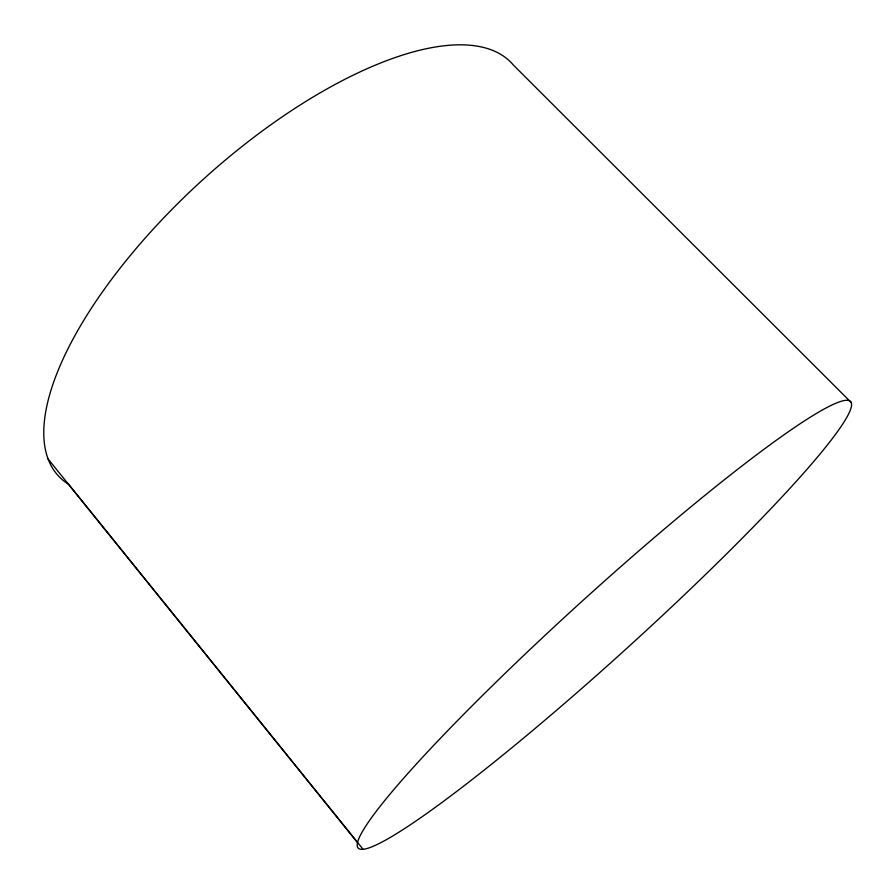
<?xml version="1.0" encoding="UTF-8"?>
<svg xmlns="http://www.w3.org/2000/svg" width="896" height="896" viewBox="0 0 896 896"><rect width="100%" height="100%" fill="white"/><g stroke="black" fill="none" stroke-linecap="round" stroke-linejoin="round"><path stroke-width="1.34" d="M851.2 402.494A332.326 32.458 -42.2 0 0 468.496 709.464A332.326 32.458 -42.2 0 0 493.562 762.597A332.326 32.458 -42.2 0 0 851.2 402.494L513.43 65.106A306.533 121.946 -42.2 0 0 192.36 189.414A306.533 121.946 -42.2 0 0 68.667 484.389L363.037 849.262M48.138 459.054L357.526 842.554"/></g></svg>
